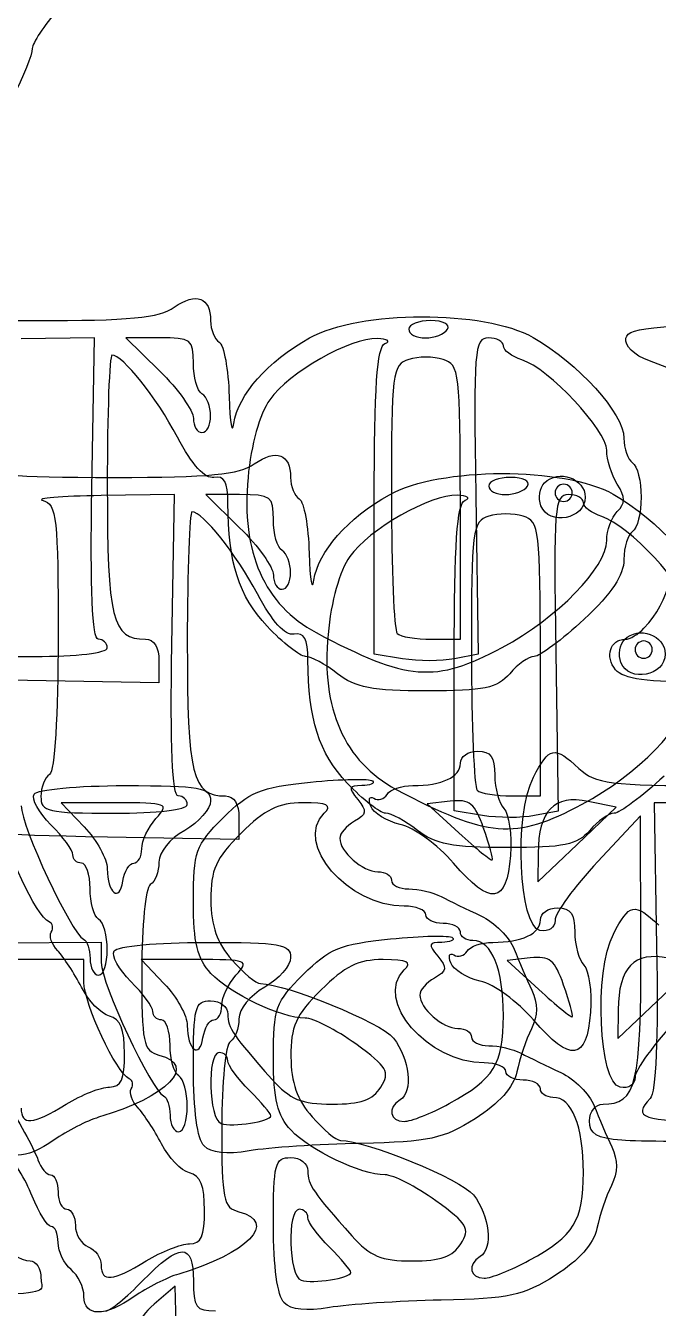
# Model space of a CAD drawing. Extents: x 0.12 to 3.39, y 0.54 to 2.4.
# Drawn here: x 0.7577 to 1.0027, y 1.133 to 1.6296 of the extents above; entities that cross this region are included whole.
import ezdxf

# ---------------------------------------------------------------- set-up
doc = ezdxf.new("R2010")
doc.units = 0
doc.layers.get('0').update_dxf_attribs({"linetype": 'CONTINUOUS'})

msp = doc.modelspace()

# ---------------------------------------------------------------- linework, layer by layer
at = {"color": 7}
for p, q in [((0.92101, 1.512031), (0.92101, 1.512031)), ((0.784344, 1.508706), (0.756011, 1.508315)), ((0.783362, 1.450368), (0.784344, 1.508706)), ((0.809606, 1.508698), (0.796534, 1.508698)), ((0.796534, 1.508698), (0.809606, 1.495884)), ((1.009343, 1.495939), (0.999247, 1.499751)), ((0.829344, 1.478501), (0.829344, 1.478501)), ((0.951987, 1.451351), (0.951987, 1.451351)), ((0.81532, 1.448026), (0.786987, 1.447635)), ((0.814338, 1.389688), (0.81532, 1.448026)), ((0.840582, 1.448018), (0.82751, 1.448018)), ((0.82751, 1.448018), (0.840582, 1.435204)), ((0.892677, 1.386236), (0.892677, 1.445523)), ((0.92601, 1.392031), (0.92601, 1.44514)), ((0.92601, 1.44514), (0.92601, 1.44514)), ((0.931983, 1.44745), (0.932955, 1.386195)), ((0.969344, 1.448698), (0.969344, 1.448698)), ((0.957219, 1.443688), (0.957219, 1.443688)), ((0.86032, 1.417821), (0.86032, 1.417821)), ((0.914899, 1.392031), (0.92601, 1.392031)), ((0.789344, 1.388697), (0.789344, 1.388698)), ((0.903628, 1.384461), (0.892677, 1.386236)), ((0.932955, 1.386195), (0.923768, 1.384438)), ((0.942161, 1.388808), (0.942161, 1.388808)), ((0.962959, 1.38677), (0.963931, 1.325515)), ((1.00032, 1.388018), (1.00032, 1.388018)), ((0.809344, 1.383611), (0.809344, 1.375191)), ((0.923653, 1.325556), (0.923653, 1.384843)), ((0.956987, 1.331351), (0.956987, 1.38446)), ((0.956987, 1.38446), (0.956987, 1.38446)), ((0.988196, 1.383008), (0.988196, 1.383008)), ((0.809344, 1.375191), (0.75851, 1.376111)), ((0.878434, 1.378697), (0.878434, 1.378698)), ((0.945875, 1.331351), (0.956987, 1.331351)), ((0.79257, 1.328698), (0.77143, 1.328698)), ((0.77143, 1.328698), (0.780387, 1.319348)), ((0.82032, 1.328017), (0.82032, 1.328018)), ((0.922106, 1.329335), (0.913203, 1.328306)), ((0.913203, 1.328306), (0.925429, 1.317102)), ((0.971182, 1.312561), (0.986359, 1.327026)), ((0.973137, 1.328128), (0.973137, 1.328128)), ((0.986359, 1.327026), (0.975509, 1.329245)), ((0.975509, 1.329245), (0.975514, 1.329245)), ((1.024343, 1.328706), (1.00101, 1.328706)), ((1.00101, 1.328706), (1.002004, 1.273195)), ((0.84032, 1.322931), (0.84032, 1.314511)), ((0.934605, 1.323781), (0.923653, 1.325556)), ((0.963931, 1.325515), (0.954744, 1.323758)), ((0.995757, 1.323698), (0.979217, 1.305965)), ((0.995883, 1.272626), (0.995757, 1.323698)), ((0.90941, 1.318017), (0.90941, 1.318018)), ((0.935027, 1.318826), (0.935027, 1.318825)), ((0.84032, 1.314511), (0.789487, 1.315431)), ((0.956005, 1.298097), (0.971182, 1.312561)), ((0.956116, 1.30923), (0.956005, 1.298097)), ((0.799576, 1.305364), (0.799576, 1.305364)), ((0.923326, 1.305372), (0.923326, 1.305372)), ((0.654528, 1.273885), (0.786983, 1.274757)), ((0.786983, 1.274757), (0.786983, 1.266854)), ((0.78032, 1.268018), (0.74647, 1.268018)), ((0.78032, 1.259305), (0.78032, 1.268018)), ((0.823546, 1.268018), (0.802406, 1.268018)), ((0.802406, 1.268018), (0.811363, 1.258668)), ((0.953083, 1.268655), (0.944179, 1.267626)), ((0.944179, 1.267626), (0.956405, 1.256422)), ((1.002158, 1.251881), (1.017336, 1.266346)), ((0.966003, 1.258146), (0.966003, 1.258145)), ((0.986981, 1.237417), (1.002158, 1.251881)), ((0.987093, 1.24855), (0.986981, 1.237417)), ((0.830552, 1.244684), (0.830552, 1.244684)), ((0.954303, 1.244692), (0.954303, 1.244692)), ((0.77343, 1.212019), (0.77343, 1.212019)), ((0.921742, 1.212294), (0.921742, 1.212294)), ((0.852677, 1.207571), (0.852677, 1.207571)), ((0.988511, 1.198066), (0.98851, 1.198066)), ((0.826831, 1.195876), (0.826831, 1.195877)), ((0.804406, 1.151339), (0.804406, 1.151339)), ((0.952718, 1.151614), (0.952718, 1.151614)), ((0.883653, 1.146891), (0.883653, 1.146891)), ((0.780316, 1.13761), (0.78032, 1.13761)), ((0.81559, 1.141621), (0.807467, 1.134559)), ((0.816633, 1.106819), (0.81559, 1.141621)), ((0.857808, 1.135196), (0.857807, 1.135197))]:
    msp.add_line(p, q, dxfattribs=at)
for points in [[(0.752026, 1.628018), (0.753444, 1.632601), (0.757765, 1.639987), (0.761629, 1.644431)], [(0.77032, 1.635843), (0.76482, 1.629579), (0.76032, 1.622795), (0.76032, 1.620768)], [(0.76032, 1.620768), (0.76032, 1.615763), (0.746323, 1.587412), (0.741154, 1.581947)], [(0.815274, 1.520557), (0.823775, 1.526511), (0.829344, 1.524456), (0.829344, 1.515364)], [(0.707305, 1.52238), (0.714161, 1.515939), (0.718589, 1.515364), (0.761317, 1.515364)], [(0.761317, 1.515364), (0.798063, 1.515364), (0.809421, 1.516457), (0.815274, 1.520557)], [(0.867601, 1.508654), (0.886899, 1.519494), (0.935305, 1.519616), (0.954193, 1.508874)], [(0.829344, 1.515364), (0.829344, 1.511914), (0.830844, 1.508164), (0.832677, 1.50703)], [(0.91454, 1.515364), (0.909849, 1.515364), (0.90601, 1.513864), (0.90601, 1.512031)], [(0.92101, 1.512031), (0.922179, 1.513921), (0.919378, 1.515364), (0.91454, 1.515364)], [(0.90601, 1.512031), (0.90601, 1.510198), (0.908922, 1.508698), (0.91248, 1.508698)], [(0.91248, 1.508698), (0.916039, 1.508698), (0.919877, 1.510198), (0.92101, 1.512031)], [(0.990124, 1.508628), (0.990958, 1.512959), (1.00231, 1.513809), (1.06838, 1.51449)], [(0.822677, 1.498894), (0.822677, 1.508076), (0.821849, 1.508698), (0.809606, 1.508698)], [(0.832677, 1.50703), (0.83451, 1.505897), (0.836235, 1.496434), (0.83651, 1.486)], [(0.838334, 1.475534), (0.840081, 1.486748), (0.851396, 1.499552), (0.867601, 1.508654)], [(0.893825, 1.508434), (0.883482, 1.508813), (0.85974, 1.495283), (0.852223, 1.484726)], [(0.892677, 1.445523), (0.892677, 1.489833), (0.893729, 1.505233), (0.896844, 1.50649)], [(0.896844, 1.50649), (0.899135, 1.507414), (0.897777, 1.50829), (0.893825, 1.508434)], [(0.936844, 1.508701), (0.931464, 1.508705), (0.931086, 1.503938), (0.931983, 1.44745)], [(0.942677, 1.505589), (0.942677, 1.507299), (0.940052, 1.508699), (0.936844, 1.508701)], [(0.949855, 1.500202), (0.945907, 1.501455), (0.942677, 1.503879), (0.942677, 1.505589)], [(0.954193, 1.508874), (0.971557, 1.499), (0.989344, 1.479282), (0.989344, 1.469909)], [(0.999247, 1.499751), (0.993145, 1.502053), (0.989536, 1.505566), (0.990124, 1.508628)], [(0.791162, 1.502031), (0.790162, 1.502031), (0.789344, 1.479424), (0.789344, 1.451793)], [(0.816481, 1.470311), (0.808264, 1.485816), (0.795321, 1.502031), (0.791162, 1.502031)], [(0.90601, 1.500364), (0.899727, 1.49837), (0.899344, 1.495321), (0.899344, 1.447362)], [(0.919344, 1.500364), (0.915677, 1.501528), (0.909677, 1.501528), (0.90601, 1.500364)], [(0.92601, 1.44514), (0.92601, 1.495321), (0.925643, 1.498365), (0.919344, 1.500364)], [(0.982677, 1.465184), (0.982677, 1.47293), (0.960189, 1.496922), (0.949855, 1.500202)], [(0.809606, 1.495884), (0.816795, 1.488837), (0.822677, 1.480587), (0.822677, 1.477551)], [(0.82601, 1.487031), (0.824177, 1.488164), (0.822677, 1.493502), (0.822677, 1.498894)], [(0.829344, 1.478501), (0.829344, 1.482059), (0.827844, 1.485898), (0.82601, 1.487031)], [(0.83651, 1.486), (0.836784, 1.475567), (0.837605, 1.470857), (0.838334, 1.475534)], [(0.852223, 1.484726), (0.848317, 1.479241), (0.845016, 1.467403), (0.843819, 1.454588)], [(0.822677, 1.477551), (0.822677, 1.474515), (0.824177, 1.472031), (0.82601, 1.472031)], [(0.82601, 1.472031), (0.827844, 1.472031), (0.829344, 1.474942), (0.829344, 1.478501)], [(0.830648, 1.454677), (0.827133, 1.454035), (0.822253, 1.45942), (0.816481, 1.470311)], [(0.989344, 1.469909), (0.989344, 1.465792), (0.990844, 1.461497), (0.992677, 1.460364)], [(0.846251, 1.459877), (0.854751, 1.465831), (0.86032, 1.463776), (0.86032, 1.454684)], [(0.98676, 1.452069), (0.984514, 1.455665), (0.982677, 1.461567), (0.982677, 1.465184)], [(0.738281, 1.4617), (0.745137, 1.455259), (0.749565, 1.454684), (0.792293, 1.454684)], [(0.992677, 1.460364), (0.99451, 1.459231), (0.99601, 1.453231), (0.99601, 1.447031)], [(0.792293, 1.454684), (0.829039, 1.454684), (0.840397, 1.455777), (0.846251, 1.459877)], [(0.836047, 1.444677), (0.836025, 1.452939), (0.834683, 1.455414), (0.830648, 1.454677)], [(0.898577, 1.447974), (0.917875, 1.458814), (0.966281, 1.458936), (0.985169, 1.448194)], [(0.958547, 1.452568), (0.963981, 1.458001), (0.974344, 1.454339), (0.974344, 1.446985)], [(0.997081, 1.396323), (1.007544, 1.407763), (1.009343, 1.41646), (1.009343, 1.455605)], [(0.785862, 1.392031), (0.783537, 1.392031), (0.782706, 1.411412), (0.783362, 1.450368)], [(0.789344, 1.451793), (0.789344, 1.399723), (0.791244, 1.392031), (0.804106, 1.392031)], [(0.843819, 1.454588), (0.841127, 1.425752), (0.850133, 1.405302), (0.870245, 1.394583)], [(0.86032, 1.454684), (0.86032, 1.451234), (0.86182, 1.447484), (0.863653, 1.44635)], [(0.945517, 1.454684), (0.940825, 1.454684), (0.936987, 1.453184), (0.936987, 1.451351)], [(0.936987, 1.451351), (0.936987, 1.449518), (0.939898, 1.448018), (0.943456, 1.448018)], [(0.943456, 1.448018), (0.947015, 1.448018), (0.950853, 1.449518), (0.951987, 1.451351)], [(0.951987, 1.451351), (0.953155, 1.453241), (0.950354, 1.454684), (0.945517, 1.454684)], [(0.957219, 1.443688), (0.956068, 1.44669), (0.956665, 1.450686), (0.958547, 1.452568)], [(0.96601, 1.452031), (0.964177, 1.452031), (0.962677, 1.450531), (0.962677, 1.448698)], [(0.969344, 1.448698), (0.969344, 1.450531), (0.967844, 1.452031), (0.96601, 1.452031)], [(0.98676, 1.441447), (0.989982, 1.444669), (0.989982, 1.44691), (0.98676, 1.452069)], [(0.786987, 1.447635), (0.771404, 1.447419), (0.761279, 1.446558), (0.764487, 1.445719)], [(0.764487, 1.445719), (0.769723, 1.444351), (0.77032, 1.438953), (0.77032, 1.39297)], [(0.853653, 1.438214), (0.853653, 1.447396), (0.852825, 1.448018), (0.840582, 1.448018)], [(0.863653, 1.44635), (0.865487, 1.445217), (0.867211, 1.435754), (0.867486, 1.42532)], [(0.86931, 1.414854), (0.871057, 1.426068), (0.882372, 1.438872), (0.898577, 1.447974)], [(0.924802, 1.447754), (0.914459, 1.448133), (0.890716, 1.434603), (0.883199, 1.424046)], [(0.899344, 1.447362), (0.899344, 1.419374), (0.900344, 1.395475), (0.901566, 1.394253)], [(0.923653, 1.384843), (0.923653, 1.429153), (0.924705, 1.444553), (0.92782, 1.44581)], [(0.92782, 1.44581), (0.930112, 1.446734), (0.928753, 1.44761), (0.924802, 1.447754)], [(0.974344, 1.446985), (0.974344, 1.438506), (0.960249, 1.435792), (0.957219, 1.443688)], [(0.96782, 1.448021), (0.962441, 1.448025), (0.962062, 1.443258), (0.962959, 1.38677)], [(0.962677, 1.448698), (0.962677, 1.446864), (0.964177, 1.445364), (0.96601, 1.445364)], [(0.96601, 1.445364), (0.967844, 1.445364), (0.969344, 1.446864), (0.969344, 1.448698)], [(0.973653, 1.444909), (0.973653, 1.446619), (0.971028, 1.448019), (0.96782, 1.448021)], [(0.985169, 1.448194), (1.002533, 1.43832), (1.02032, 1.418602), (1.02032, 1.409229)], [(0.99601, 1.447031), (0.99601, 1.44083), (0.99451, 1.43483), (0.992677, 1.433697)], [(0.822138, 1.441351), (0.821138, 1.441351), (0.82032, 1.418744), (0.82032, 1.391113)], [(0.847458, 1.409631), (0.839241, 1.425136), (0.826297, 1.441351), (0.822138, 1.441351)], [(0.851222, 1.397035), (0.840303, 1.408613), (0.836124, 1.421734), (0.836047, 1.444677)], [(0.95032, 1.439684), (0.946653, 1.440848), (0.940653, 1.440848), (0.936987, 1.439684)], [(0.980831, 1.439522), (0.976883, 1.440775), (0.973653, 1.443199), (0.973653, 1.444909)], [(0.982677, 1.430253), (0.982677, 1.434164), (0.984514, 1.439202), (0.98676, 1.441447)], [(0.840582, 1.435204), (0.847771, 1.428157), (0.853653, 1.419907), (0.853653, 1.416871)], [(0.856987, 1.426351), (0.855153, 1.427484), (0.853653, 1.432822), (0.853653, 1.438214)], [(0.936987, 1.439684), (0.930703, 1.43769), (0.93032, 1.434641), (0.93032, 1.386682)], [(0.956987, 1.38446), (0.956987, 1.434641), (0.956619, 1.437685), (0.95032, 1.439684)], [(1.013653, 1.404504), (1.013653, 1.41225), (0.991165, 1.436242), (0.980831, 1.439522)], [(0.942161, 1.388808), (0.963672, 1.400346), (0.982677, 1.419787), (0.982677, 1.430253)], [(0.992677, 1.433697), (0.990844, 1.432564), (0.989344, 1.427705), (0.989344, 1.4229)], [(0.86032, 1.417821), (0.86032, 1.421379), (0.85882, 1.425218), (0.856987, 1.426351)], [(0.867486, 1.42532), (0.86776, 1.414887), (0.868582, 1.410177), (0.86931, 1.414854)], [(0.883199, 1.424046), (0.879293, 1.418561), (0.875992, 1.406723), (0.874796, 1.393908)], [(0.989344, 1.4229), (0.989344, 1.416798), (0.98468, 1.40982), (0.973881, 1.399763)], [(0.853653, 1.416871), (0.853653, 1.413835), (0.855153, 1.411351), (0.856987, 1.411351)], [(0.856987, 1.411351), (0.85882, 1.411351), (0.86032, 1.414262), (0.86032, 1.417821)], [(0.861624, 1.393997), (0.858109, 1.393355), (0.853229, 1.39874), (0.847458, 1.409631)], [(0.866094, 1.385364), (0.863968, 1.385364), (0.857276, 1.390616), (0.851222, 1.397035)], [(0.973881, 1.399763), (0.965376, 1.391844), (0.95671, 1.385364), (0.954622, 1.385364)], [(0.989523, 1.391888), (0.994957, 1.397321), (1.00532, 1.393659), (1.00532, 1.386305)], [(0.989778, 1.392027), (0.991634, 1.392027), (0.994921, 1.39396), (0.997081, 1.396323)], [(0.732677, 1.391834), (0.732677, 1.385937), (0.735187, 1.385364), (0.761011, 1.385364)], [(0.77032, 1.39297), (0.77032, 1.362415), (0.768975, 1.340913), (0.766987, 1.339684)], [(0.789344, 1.388698), (0.789344, 1.390531), (0.787777, 1.392031), (0.785862, 1.392031)], [(0.804106, 1.392031), (0.807485, 1.392031), (0.809344, 1.389043), (0.809344, 1.383611)], [(0.82032, 1.391113), (0.82032, 1.339043), (0.82222, 1.331351), (0.835082, 1.331351)], [(0.867023, 1.383997), (0.867001, 1.392259), (0.865659, 1.394734), (0.861624, 1.393997)], [(0.870245, 1.394583), (0.905434, 1.375831), (0.916335, 1.374955), (0.942161, 1.388808)], [(0.874796, 1.393908), (0.872103, 1.365072), (0.881109, 1.344622), (0.901222, 1.333903)], [(0.901566, 1.394253), (0.902788, 1.393031), (0.908788, 1.392031), (0.914899, 1.392031)], [(0.986131, 1.380214), (0.981915, 1.385294), (0.983994, 1.392027), (0.989778, 1.392027)], [(0.988196, 1.383008), (0.987044, 1.38601), (0.987641, 1.390006), (0.989523, 1.391888)], [(0.996987, 1.391351), (0.995153, 1.391351), (0.993653, 1.389851), (0.993653, 1.388018)], [(1.00032, 1.388018), (1.00032, 1.389851), (0.99882, 1.391351), (0.996987, 1.391351)], [(0.761011, 1.385364), (0.777677, 1.385364), (0.789344, 1.386736), (0.789344, 1.388697)], [(0.816838, 1.331351), (0.814513, 1.331351), (0.813682, 1.350732), (0.814338, 1.389688)], [(0.93032, 1.386682), (0.93032, 1.358694), (0.93132, 1.334795), (0.932542, 1.333573)], [(1.00532, 1.386305), (1.00532, 1.377826), (0.991225, 1.375112), (0.988196, 1.383008)], [(0.993653, 1.388018), (0.993653, 1.386184), (0.995153, 1.384684), (0.996987, 1.384684)], [(0.996987, 1.384684), (0.99882, 1.384684), (1.00032, 1.386184), (1.00032, 1.388018)], [(0.75851, 1.376111), (0.710206, 1.376985), (0.707677, 1.377362), (0.707677, 1.383697)], [(0.878434, 1.378698), (0.873773, 1.382364), (0.86822, 1.385364), (0.866094, 1.385364)], [(0.882198, 1.336355), (0.871279, 1.347933), (0.8671, 1.361054), (0.867023, 1.383997)], [(0.923768, 1.384438), (0.918714, 1.383473), (0.909652, 1.383482), (0.903628, 1.384461)], [(0.954622, 1.385364), (0.952534, 1.385364), (0.948257, 1.382364), (0.945117, 1.378697)], [(0.913159, 1.37203), (0.891957, 1.37203), (0.88528, 1.373312), (0.878434, 1.378697)], [(0.945117, 1.378697), (0.940306, 1.373078), (0.935284, 1.37203), (0.913159, 1.37203)], [(1.021418, 1.37536), (0.998117, 1.37536), (0.989134, 1.376596), (0.986131, 1.380214)], [(0.973137, 1.328128), (0.994648, 1.339666), (1.013653, 1.359107), (1.013653, 1.369573)], [(0.954286, 1.338585), (0.960448, 1.350501), (0.962406, 1.350884), (0.971909, 1.342031)], [(0.92601, 1.344054), (0.92601, 1.346608), (0.92901, 1.348698), (0.932677, 1.348698)], [(0.932677, 1.348698), (0.937756, 1.348698), (0.939344, 1.346475), (0.939344, 1.339364)], [(0.907601, 1.335364), (0.918922, 1.335364), (0.92601, 1.33871), (0.92601, 1.344054)], [(0.971909, 1.342031), (0.978345, 1.336036), (0.983673, 1.335364), (1.024823, 1.335364)], [(0.766987, 1.339684), (0.765154, 1.338551), (0.763654, 1.334712), (0.763654, 1.331154)], [(0.834202, 1.322889), (0.844272, 1.332959), (0.848534, 1.334702), (0.867955, 1.336692)], [(0.867955, 1.336692), (0.880181, 1.337944), (0.890994, 1.338158), (0.891986, 1.337166)], [(0.89707, 1.324684), (0.894945, 1.324684), (0.888252, 1.329936), (0.882198, 1.336355)], [(0.891986, 1.337166), (0.892977, 1.336175), (0.891104, 1.335364), (0.887824, 1.335364)], [(0.939344, 1.339364), (0.939344, 1.334231), (0.94094, 1.328435), (0.942891, 1.326484)], [(0.956844, 1.279322), (0.948586, 1.280898), (0.946727, 1.323968), (0.954286, 1.338585)], [(1.004857, 1.339083), (0.996353, 1.331164), (0.987686, 1.324684), (0.985598, 1.324684)], [(0.767494, 1.320237), (0.762812, 1.324919), (0.7599, 1.330237), (0.761024, 1.332055)], [(0.761024, 1.332055), (0.762153, 1.333882), (0.777895, 1.335361), (0.796203, 1.335361)], [(0.763654, 1.331154), (0.763654, 1.325257), (0.766163, 1.324684), (0.791987, 1.324684)], [(0.796203, 1.335361), (0.825548, 1.335361), (0.829337, 1.334693), (0.829319, 1.329527)], [(0.82032, 1.328018), (0.82032, 1.329851), (0.818753, 1.331351), (0.816838, 1.331351)], [(0.835082, 1.331351), (0.838461, 1.331351), (0.84032, 1.328363), (0.84032, 1.322931)], [(0.887824, 1.335364), (0.882741, 1.335364), (0.882512, 1.334578), (0.886278, 1.330041)], [(0.891327, 1.327408), (0.890278, 1.330141), (0.890799, 1.331525), (0.892485, 1.330483)], [(0.892485, 1.330483), (0.89417, 1.329441), (0.896492, 1.330113), (0.897643, 1.331977)], [(0.897643, 1.331977), (0.898795, 1.33384), (0.903276, 1.335364), (0.907601, 1.335364)], [(0.901222, 1.333903), (0.93641, 1.315151), (0.947311, 1.314275), (0.973137, 1.328128)], [(0.932542, 1.333573), (0.933764, 1.332351), (0.939764, 1.331351), (0.945875, 1.331351)], [(0.975514, 1.329245), (0.962334, 1.331941), (0.956273, 1.325687), (0.956116, 1.30923)], [(0.756007, 1.327534), (0.756007, 1.319605), (0.775485, 1.278), (0.780173, 1.275916)], [(0.791987, 1.324684), (0.808654, 1.324684), (0.82032, 1.326056), (0.82032, 1.328017)], [(0.808194, 1.322602), (0.813483, 1.328446), (0.812839, 1.328698), (0.79257, 1.328698)], [(0.829319, 1.329527), (0.829309, 1.326319), (0.824807, 1.321139), (0.819319, 1.318016)], [(0.865121, 1.328698), (0.855576, 1.328698), (0.85032, 1.326118), (0.841121, 1.31692)], [(0.873344, 1.324698), (0.876455, 1.327809), (0.874628, 1.328698), (0.865121, 1.328698)], [(0.886278, 1.330041), (0.890003, 1.325553), (0.889806, 1.324221), (0.88502, 1.321542)], [(0.902772, 1.320343), (0.897526, 1.321496), (0.892376, 1.324675), (0.891327, 1.327408)], [(0.935027, 1.318825), (0.931628, 1.328589), (0.929641, 1.330206), (0.922106, 1.329335)], [(0.942891, 1.326484), (0.944842, 1.324533), (0.945967, 1.316371), (0.945391, 1.308346)], [(0.789487, 1.315431), (0.741182, 1.316305), (0.738653, 1.316682), (0.738653, 1.323017)], [(0.802677, 1.310935), (0.802677, 1.313999), (0.80516, 1.319249), (0.808194, 1.322602)], [(0.822677, 1.29066), (0.822677, 1.309829), (0.823531, 1.312219), (0.834202, 1.322889)], [(0.904298, 1.288698), (0.882361, 1.288698), (0.861549, 1.312902), (0.873344, 1.324698)], [(0.88502, 1.321542), (0.881898, 1.319795), (0.879344, 1.316833), (0.879344, 1.31496)], [(0.90941, 1.318018), (0.904749, 1.321684), (0.899196, 1.324684), (0.89707, 1.324684)], [(0.954744, 1.323758), (0.949691, 1.322793), (0.940628, 1.322802), (0.934605, 1.323781)], [(0.985598, 1.324684), (0.98351, 1.324684), (0.979233, 1.321684), (0.976093, 1.318017)], [(0.766865, 1.28258), (0.761839, 1.284808), (0.749344, 1.311485), (0.749344, 1.319985)], [(0.776007, 1.308543), (0.776007, 1.310292), (0.772176, 1.315555), (0.767494, 1.320237)], [(0.780387, 1.319348), (0.785313, 1.314207), (0.789344, 1.306957), (0.789344, 1.303237)], [(0.819319, 1.318016), (0.813488, 1.314698), (0.80934, 1.309584), (0.80934, 1.305712)], [(0.841121, 1.31692), (0.831303, 1.307102), (0.829361, 1.302803), (0.829449, 1.291086)], [(0.923326, 1.305372), (0.917267, 1.312454), (0.908017, 1.319191), (0.902772, 1.320343)], [(0.944135, 1.31135), (0.922933, 1.31135), (0.916256, 1.312632), (0.90941, 1.318017)], [(0.925429, 1.317102), (0.932153, 1.31094), (0.937967, 1.30621), (0.938349, 1.306592)], [(0.938349, 1.306592), (0.938731, 1.306974), (0.937236, 1.312479), (0.935027, 1.318826)], [(0.976093, 1.318017), (0.971282, 1.312398), (0.96626, 1.31135), (0.944135, 1.31135)], [(0.879344, 1.31496), (0.879344, 1.30979), (0.888203, 1.30203), (0.894106, 1.30203)], [(0.77934, 1.305361), (0.777507, 1.305361), (0.776007, 1.306793), (0.776007, 1.308543)], [(0.799576, 1.305364), (0.801281, 1.305364), (0.802677, 1.307871), (0.802677, 1.310935)], [(0.945391, 1.308346), (0.944034, 1.289443), (0.937687, 1.288587), (0.923326, 1.305372)], [(0.782673, 1.295557), (0.782673, 1.300949), (0.781173, 1.305361), (0.77934, 1.305361)], [(0.789344, 1.303237), (0.789344, 1.293752), (0.794119, 1.289928), (0.795409, 1.298381)], [(0.795409, 1.298381), (0.795994, 1.302222), (0.79787, 1.305364), (0.799576, 1.305364)], [(0.80934, 1.305712), (0.80934, 1.302069), (0.80784, 1.29816), (0.806007, 1.297027)], [(0.894106, 1.30203), (0.896987, 1.30203), (0.899344, 1.30053), (0.899344, 1.298697)], [(0.979217, 1.305965), (0.97012, 1.296212), (0.962677, 1.285977), (0.962677, 1.283221)], [(0.806007, 1.297027), (0.80417, 1.295892), (0.802673, 1.281011), (0.802673, 1.263886)], [(0.899344, 1.298697), (0.899344, 1.296864), (0.902364, 1.295364), (0.906056, 1.295364)], [(0.786007, 1.283694), (0.784173, 1.284827), (0.782673, 1.290166), (0.782673, 1.295557)], [(0.829449, 1.291086), (0.829527, 1.281067), (0.831871, 1.274399), (0.837622, 1.267864)], [(0.906056, 1.295364), (0.909747, 1.295364), (0.915372, 1.294039), (0.918556, 1.292419)], [(0.918556, 1.292419), (0.921739, 1.2908), (0.928664, 1.287442), (0.933944, 1.284957)], [(0.829488, 1.262644), (0.824145, 1.26838), (0.822677, 1.274416), (0.822677, 1.29066)], [(0.912677, 1.285364), (0.912677, 1.287198), (0.908907, 1.288698), (0.904298, 1.288698)], [(0.956987, 1.283374), (0.956987, 1.285928), (0.959987, 1.288018), (0.963653, 1.288018)], [(0.963653, 1.288018), (0.968733, 1.288018), (0.97032, 1.285795), (0.97032, 1.278684)], [(0.985262, 1.277905), (0.991424, 1.289821), (0.993383, 1.290204), (1.002886, 1.281351)], [(0.767667, 1.278682), (0.768612, 1.280211), (0.768251, 1.281965), (0.766865, 1.28258)], [(0.78934, 1.271831), (0.78934, 1.277223), (0.78784, 1.282561), (0.786007, 1.283694)], [(0.919344, 1.282031), (0.915677, 1.282031), (0.912677, 1.283531), (0.912677, 1.285364)], [(0.92601, 1.278698), (0.92601, 1.280531), (0.92301, 1.282031), (0.919344, 1.282031)], [(0.933944, 1.284957), (0.939225, 1.282473), (0.945036, 1.276673), (0.946859, 1.272068)], [(0.938577, 1.274684), (0.949898, 1.274684), (0.956987, 1.27803), (0.956987, 1.283374)], [(0.962677, 1.283221), (0.962677, 1.280246), (0.960307, 1.278661), (0.956844, 1.279322)], [(0.770146, 1.271466), (0.767838, 1.273906), (0.766722, 1.277153), (0.767667, 1.278682)], [(0.898931, 1.276012), (0.911157, 1.277264), (0.92197, 1.277478), (0.922962, 1.276486)], [(0.922962, 1.276486), (0.923953, 1.275495), (0.922081, 1.274684), (0.918801, 1.274684)], [(0.930893, 1.275364), (0.928208, 1.275364), (0.92601, 1.276864), (0.92601, 1.278698)], [(0.97032, 1.278684), (0.97032, 1.273551), (0.971916, 1.267755), (0.973867, 1.265804)], [(0.98782, 1.218642), (0.979563, 1.220218), (0.977703, 1.263288), (0.985262, 1.277905)], [(0.779344, 1.257339), (0.776594, 1.26267), (0.772455, 1.269027), (0.770146, 1.271466)], [(0.780173, 1.275916), (0.781548, 1.275305), (0.782673, 1.27193), (0.782673, 1.268416)], [(0.786007, 1.262027), (0.78784, 1.262027), (0.78934, 1.266439), (0.78934, 1.271831)], [(0.79847, 1.259557), (0.793788, 1.264239), (0.790877, 1.269557), (0.792, 1.271375)], [(0.792, 1.271375), (0.793129, 1.273202), (0.808871, 1.274681), (0.82718, 1.274681)], [(0.82718, 1.274681), (0.856524, 1.274681), (0.860314, 1.274013), (0.860295, 1.268847)], [(0.865178, 1.262209), (0.875248, 1.272279), (0.87951, 1.274022), (0.898931, 1.276012)], [(0.918801, 1.274684), (0.913717, 1.274684), (0.913489, 1.273898), (0.917254, 1.269361)], [(0.923461, 1.269803), (0.925147, 1.268761), (0.927468, 1.269433), (0.92862, 1.271297)], [(0.92862, 1.271297), (0.929771, 1.27316), (0.934252, 1.274684), (0.938577, 1.274684)], [(0.942677, 1.246221), (0.942677, 1.264374), (0.938233, 1.275364), (0.930893, 1.275364)], [(0.946859, 1.272068), (0.948682, 1.267464), (0.95174, 1.260322), (0.953655, 1.256197)], [(0.981248, 1.212031), (0.994176, 1.212031), (0.996015, 1.219645), (0.995883, 1.272626)], [(1.006491, 1.268565), (0.993311, 1.271261), (0.987249, 1.265007), (0.987093, 1.24855)], [(1.002004, 1.273195), (1.00264, 1.237618), (1.001742, 1.21643), (0.999504, 1.214191)], [(0.782673, 1.268416), (0.782673, 1.264902), (0.784173, 1.262027), (0.786007, 1.262027)], [(0.786983, 1.266854), (0.786983, 1.258925), (0.806462, 1.21732), (0.81115, 1.215236)], [(0.83917, 1.261922), (0.844459, 1.267766), (0.843816, 1.268018), (0.823546, 1.268018)], [(0.837622, 1.267864), (0.84206, 1.262823), (0.847015, 1.258698), (0.848633, 1.258698)], [(0.860295, 1.268847), (0.860285, 1.265639), (0.855783, 1.260459), (0.850295, 1.257336)], [(0.896098, 1.268018), (0.886552, 1.268018), (0.881296, 1.265438), (0.872098, 1.25624)], [(0.90432, 1.264018), (0.907431, 1.267129), (0.905604, 1.268018), (0.896098, 1.268018)], [(0.917254, 1.269361), (0.920979, 1.264873), (0.920782, 1.263541), (0.915996, 1.260862)], [(0.922303, 1.266728), (0.921254, 1.269461), (0.921775, 1.270845), (0.923461, 1.269803)], [(0.933748, 1.259663), (0.928502, 1.260816), (0.923352, 1.263995), (0.922303, 1.266728)], [(0.966003, 1.258145), (0.962604, 1.267909), (0.960617, 1.269526), (0.953083, 1.268655)], [(0.802673, 1.263886), (0.802673, 1.235608), (0.803274, 1.232648), (0.80934, 1.231062)], [(0.865917, 1.245364), (0.85662, 1.245364), (0.83685, 1.254742), (0.829488, 1.262644)], [(0.833653, 1.250255), (0.833653, 1.253319), (0.836136, 1.258569), (0.83917, 1.261922)], [(0.853653, 1.22998), (0.853653, 1.249149), (0.854508, 1.251539), (0.865178, 1.262209)], [(0.935275, 1.228018), (0.913338, 1.228018), (0.892525, 1.252222), (0.90432, 1.264018)], [(0.973867, 1.265804), (0.975818, 1.263853), (0.976943, 1.255691), (0.976367, 1.247666)], [(0.790177, 1.246117), (0.786969, 1.246958), (0.782094, 1.252009), (0.779344, 1.257339)], [(0.797841, 1.2219), (0.792816, 1.224128), (0.78032, 1.250805), (0.78032, 1.259305)], [(0.806983, 1.247863), (0.806983, 1.249612), (0.803152, 1.254875), (0.79847, 1.259557)], [(0.811363, 1.258668), (0.816289, 1.253527), (0.82032, 1.246277), (0.82032, 1.242557)], [(0.850295, 1.257336), (0.844464, 1.254018), (0.840316, 1.248904), (0.840316, 1.245032)], [(0.848633, 1.258698), (0.858582, 1.258698), (0.895294, 1.243654), (0.900103, 1.237607)], [(0.915996, 1.260862), (0.912874, 1.259115), (0.91032, 1.256153), (0.91032, 1.25428)], [(0.954303, 1.244692), (0.948243, 1.251774), (0.938993, 1.258511), (0.933748, 1.259663)], [(0.956405, 1.256422), (0.963129, 1.25026), (0.968943, 1.24553), (0.969325, 1.245912)], [(0.969325, 1.245912), (0.969707, 1.246294), (0.968212, 1.251799), (0.966003, 1.258146)], [(0.822677, 1.226031), (0.822677, 1.249809), (0.823247, 1.252031), (0.829344, 1.252031)], [(0.829344, 1.252031), (0.833128, 1.252031), (0.83601, 1.249809), (0.83601, 1.24689)], [(0.872098, 1.25624), (0.86228, 1.246422), (0.860337, 1.242123), (0.860425, 1.230406)], [(0.91032, 1.25428), (0.91032, 1.24911), (0.919179, 1.24135), (0.925082, 1.24135)], [(0.953655, 1.256197), (0.956101, 1.250928), (0.956055, 1.246466), (0.9535, 1.241197)], [(0.810316, 1.244681), (0.808483, 1.244681), (0.806983, 1.246113), (0.806983, 1.247863)], [(0.830552, 1.244684), (0.832258, 1.244684), (0.833653, 1.247191), (0.833653, 1.250255)], [(0.83601, 1.24689), (0.83601, 1.241598), (0.838124, 1.23848), (0.853038, 1.221771)], [(0.976367, 1.247666), (0.97501, 1.228763), (0.968663, 1.227907), (0.954303, 1.244692)], [(0.79601, 1.231642), (0.79601, 1.241165), (0.794469, 1.244991), (0.790177, 1.246117)], [(0.81365, 1.234877), (0.81365, 1.240269), (0.81215, 1.244681), (0.810316, 1.244681)], [(0.82032, 1.242557), (0.82032, 1.233072), (0.825096, 1.229248), (0.826385, 1.237701)], [(0.826385, 1.237701), (0.826971, 1.241542), (0.828846, 1.244684), (0.830552, 1.244684)], [(0.840316, 1.245032), (0.840316, 1.241389), (0.838816, 1.23748), (0.836983, 1.236347)], [(0.885521, 1.235336), (0.877906, 1.240852), (0.869085, 1.245364), (0.865917, 1.245364)], [(0.921742, 1.212294), (0.939218, 1.221904), (0.942677, 1.227509), (0.942677, 1.246221)], [(1.010193, 1.245285), (1.001096, 1.235532), (0.993654, 1.225297), (0.993654, 1.222541)], [(0.900103, 1.237607), (0.906478, 1.22959), (0.907845, 1.216892), (0.902677, 1.213698)], [(0.925082, 1.24135), (0.927963, 1.24135), (0.93032, 1.23985), (0.93032, 1.238017)], [(0.93032, 1.238017), (0.93032, 1.236184), (0.93334, 1.234684), (0.937032, 1.234684)], [(0.9535, 1.241197), (0.951499, 1.237072), (0.948967, 1.229573), (0.947873, 1.224533)], [(0.790177, 1.218685), (0.794729, 1.218695), (0.79601, 1.221541), (0.79601, 1.231642)], [(0.816983, 1.223014), (0.81515, 1.224147), (0.81365, 1.229486), (0.81365, 1.234877)], [(0.832677, 1.232031), (0.827876, 1.232031), (0.828542, 1.206187), (0.833385, 1.204573)], [(0.83601, 1.228849), (0.83601, 1.230599), (0.83451, 1.232031), (0.832677, 1.232031)], [(0.836983, 1.236347), (0.835146, 1.235212), (0.83365, 1.220331), (0.83365, 1.203206)], [(0.895219, 1.218669), (0.898927, 1.224606), (0.897902, 1.226367), (0.885521, 1.235336)], [(0.937032, 1.234684), (0.940723, 1.234684), (0.946348, 1.233359), (0.949532, 1.231739)], [(0.949532, 1.231739), (0.952715, 1.23012), (0.95964, 1.226762), (0.96492, 1.224277)], [(0.80934, 1.231062), (0.824567, 1.22708), (0.812789, 1.214914), (0.786007, 1.206961)], [(0.844344, 1.217334), (0.83976, 1.221917), (0.83601, 1.227099), (0.83601, 1.228849)], [(0.860464, 1.201964), (0.855121, 1.2077), (0.853653, 1.213736), (0.853653, 1.22998)], [(0.860425, 1.230406), (0.860503, 1.220387), (0.862848, 1.213719), (0.868599, 1.207184)], [(0.943653, 1.224684), (0.943653, 1.226518), (0.939883, 1.228018), (0.935275, 1.228018)], [(0.798643, 1.218002), (0.799588, 1.219531), (0.799227, 1.221285), (0.797841, 1.2219)], [(0.820316, 1.211151), (0.820316, 1.216543), (0.818816, 1.221881), (0.816983, 1.223014)], [(0.826831, 1.195877), (0.824225, 1.198483), (0.822677, 1.209717), (0.822677, 1.226031)], [(0.853038, 1.221771), (0.860154, 1.213799), (0.864395, 1.212031), (0.876403, 1.212031)], [(0.947873, 1.224533), (0.946577, 1.218561), (0.940971, 1.212253), (0.931781, 1.206427)], [(0.95032, 1.221351), (0.946653, 1.221351), (0.943653, 1.222851), (0.943653, 1.224684)], [(0.96492, 1.224277), (0.970201, 1.221793), (0.976013, 1.215993), (0.977835, 1.211388)], [(0.993654, 1.222541), (0.993654, 1.219566), (0.991283, 1.217981), (0.98782, 1.218642)], [(0.77343, 1.212019), (0.779432, 1.215678), (0.786969, 1.218678), (0.790177, 1.218685)], [(0.801123, 1.210786), (0.798814, 1.213226), (0.797699, 1.216473), (0.798643, 1.218002)], [(0.852677, 1.207571), (0.852677, 1.208358), (0.848927, 1.212751), (0.844344, 1.217334)], [(0.876403, 1.212031), (0.887442, 1.212031), (0.892099, 1.213674), (0.895219, 1.218669)], [(0.956987, 1.218018), (0.956987, 1.219851), (0.953987, 1.221351), (0.95032, 1.221351)], [(0.961869, 1.214684), (0.959184, 1.214684), (0.956987, 1.216184), (0.956987, 1.218018)], [(0.75032, 1.213018), (0.755982, 1.203851), (0.761473, 1.193726), (0.762523, 1.190518)], [(0.75601, 1.210469), (0.75601, 1.203651), (0.760338, 1.204036), (0.77343, 1.212019)], [(0.81115, 1.215236), (0.812525, 1.214625), (0.81365, 1.21125), (0.81365, 1.207736)], [(0.902677, 1.213698), (0.897679, 1.210609), (0.898664, 1.205364), (0.904242, 1.205364)], [(0.904242, 1.205364), (0.906936, 1.205364), (0.914811, 1.208483), (0.921742, 1.212294)], [(0.973653, 1.185541), (0.973653, 1.203694), (0.969209, 1.214684), (0.961869, 1.214684)], [(0.97601, 1.205566), (0.97601, 1.209221), (0.978287, 1.212031), (0.981248, 1.212031)], [(0.999504, 1.214191), (0.992265, 1.206953), (0.996808, 1.205364), (1.024752, 1.205364)], [(0.786007, 1.206961), (0.781423, 1.2056), (0.773692, 1.201683), (0.768825, 1.198257)], [(0.81032, 1.196659), (0.80757, 1.20199), (0.803431, 1.208347), (0.801123, 1.210786)], [(0.81365, 1.207736), (0.81365, 1.204222), (0.81515, 1.201347), (0.816983, 1.201347)], [(0.816983, 1.201347), (0.818816, 1.201347), (0.820316, 1.205759), (0.820316, 1.211151)], [(0.833385, 1.204573), (0.837915, 1.203063), (0.852677, 1.205357), (0.852677, 1.207571)], [(0.868599, 1.207184), (0.873036, 1.202143), (0.877991, 1.198018), (0.879609, 1.198018)], [(0.977835, 1.211388), (0.979658, 1.206784), (0.982717, 1.199642), (0.984631, 1.195517)], [(0.83365, 1.203206), (0.83365, 1.174928), (0.834251, 1.171968), (0.840316, 1.170382)], [(0.896893, 1.184684), (0.887596, 1.184684), (0.867826, 1.194062), (0.860464, 1.201964)], [(0.931781, 1.206427), (0.919461, 1.198618), (0.913881, 1.197407), (0.887674, 1.196859)], [(0.98851, 1.198066), (0.978718, 1.198876), (0.97601, 1.200501), (0.97601, 1.205566)], [(0.768825, 1.198257), (0.757482, 1.19027), (0.74934, 1.190282), (0.74934, 1.19829)], [(0.887674, 1.196859), (0.871172, 1.196513), (0.851667, 1.195216), (0.844328, 1.193976)], [(0.879609, 1.198018), (0.889558, 1.198018), (0.92627, 1.182974), (0.931079, 1.176927)], [(1.036844, 1.198072), (1.017136, 1.1975), (0.995386, 1.197497), (0.988511, 1.198066)], [(0.760292, 1.176423), (0.757759, 1.182879), (0.752978, 1.190612), (0.749669, 1.193606)], [(0.821153, 1.185437), (0.817945, 1.186278), (0.81307, 1.191329), (0.81032, 1.196659)], [(0.844328, 1.193976), (0.835414, 1.19247), (0.829607, 1.193101), (0.826831, 1.195876)], [(0.984631, 1.195517), (0.987077, 1.190248), (0.987031, 1.185786), (0.984476, 1.180517)], [(0.762523, 1.190518), (0.763572, 1.187309), (0.765756, 1.184684), (0.767375, 1.184684)], [(0.853653, 1.165351), (0.853653, 1.189129), (0.854223, 1.191351), (0.86032, 1.191351)], [(0.86032, 1.191351), (0.864105, 1.191351), (0.866987, 1.189129), (0.866987, 1.18621)], [(0.767375, 1.184684), (0.768995, 1.184684), (0.77032, 1.181684), (0.77032, 1.178018)], [(0.826987, 1.170962), (0.826987, 1.180485), (0.825445, 1.184311), (0.821153, 1.185437)], [(0.866987, 1.18621), (0.866987, 1.180918), (0.8691, 1.1778), (0.884014, 1.161091)], [(0.916497, 1.174656), (0.908883, 1.180172), (0.900061, 1.184684), (0.896893, 1.184684)], [(0.952718, 1.151614), (0.970194, 1.161224), (0.973653, 1.166829), (0.973653, 1.185541)], [(0.77032, 1.178018), (0.77032, 1.174351), (0.77182, 1.171351), (0.773653, 1.171351)], [(0.931079, 1.176927), (0.937454, 1.16891), (0.938821, 1.156212), (0.933653, 1.153018)], [(0.984476, 1.180517), (0.982475, 1.176392), (0.979944, 1.168893), (0.97885, 1.163853)], [(0.736983, 1.174042), (0.736983, 1.166806), (0.752299, 1.151362), (0.759483, 1.151355)], [(0.767609, 1.164684), (0.766118, 1.164684), (0.762825, 1.169967), (0.760292, 1.176423)], [(0.926195, 1.157989), (0.929903, 1.163926), (0.928879, 1.165687), (0.916497, 1.174656)], [(0.773653, 1.171351), (0.775487, 1.171351), (0.776987, 1.168511), (0.776987, 1.165041)], [(0.840316, 1.170382), (0.855543, 1.1664), (0.843765, 1.154234), (0.816983, 1.146281)], [(0.821153, 1.158005), (0.825705, 1.158015), (0.826987, 1.160861), (0.826987, 1.170962)], [(0.863653, 1.171351), (0.858852, 1.171351), (0.859518, 1.145507), (0.864361, 1.143893)], [(0.866987, 1.168169), (0.866987, 1.169919), (0.865487, 1.171351), (0.863653, 1.171351)], [(0.87532, 1.156654), (0.870737, 1.161237), (0.866987, 1.166419), (0.866987, 1.168169)], [(0.77032, 1.158426), (0.77032, 1.161868), (0.7691, 1.164684), (0.767609, 1.164684)], [(0.776987, 1.165041), (0.776987, 1.16157), (0.779237, 1.157868), (0.781987, 1.156812)], [(0.857807, 1.135197), (0.855201, 1.137803), (0.853653, 1.149037), (0.853653, 1.165351)], [(0.97885, 1.163853), (0.977554, 1.157881), (0.971947, 1.151573), (0.962757, 1.145747)], [(0.77532, 1.148018), (0.77257, 1.1503), (0.77032, 1.154984), (0.77032, 1.158426)], [(0.803042, 1.143663), (0.817535, 1.158578), (0.822677, 1.158588), (0.822677, 1.143696)], [(0.804406, 1.151339), (0.810409, 1.154998), (0.817945, 1.157998), (0.821153, 1.158005)], [(0.884014, 1.161091), (0.89113, 1.153119), (0.895371, 1.151351), (0.907379, 1.151351)], [(0.907379, 1.151351), (0.918419, 1.151351), (0.923076, 1.152994), (0.926195, 1.157989)], [(0.781987, 1.156812), (0.784737, 1.155757), (0.786987, 1.152597), (0.786987, 1.149789)], [(0.883653, 1.146891), (0.883653, 1.147678), (0.879903, 1.152071), (0.87532, 1.156654)], [(0.933653, 1.153018), (0.928655, 1.149929), (0.929641, 1.144684), (0.935218, 1.144684)], [(0.759483, 1.151355), (0.761775, 1.151353), (0.76365, 1.148351), (0.76365, 1.144684)], [(0.78032, 1.13761), (0.78032, 1.141052), (0.77807, 1.145735), (0.77532, 1.148018)], [(0.786987, 1.149789), (0.786987, 1.142971), (0.791314, 1.143356), (0.804406, 1.151339)], [(0.935218, 1.144684), (0.937913, 1.144684), (0.945788, 1.147803), (0.952718, 1.151614)], [(0.76365, 1.144684), (0.76365, 1.137157), (0.778776, 1.137899), (0.625316, 1.137899)], [(0.788876, 1.132031), (0.790451, 1.132031), (0.796826, 1.137265), (0.803042, 1.143663)], [(0.816983, 1.146281), (0.8124, 1.14492), (0.804668, 1.141003), (0.799802, 1.137577)], [(0.822677, 1.143696), (0.822677, 1.133385), (0.823674, 1.132029), (0.831255, 1.132029)], [(0.864361, 1.143893), (0.868891, 1.142383), (0.883653, 1.144677), (0.883653, 1.146891)], [(0.962757, 1.145747), (0.950438, 1.137938), (0.944857, 1.136727), (0.91865, 1.136179)], [(0.799802, 1.137577), (0.788458, 1.12959), (0.780316, 1.129602), (0.780316, 1.13761)], [(0.807467, 1.134559), (0.800356, 1.128375), (0.799344, 1.124689), (0.799344, 1.104953)], [(0.875305, 1.133296), (0.866391, 1.13179), (0.860583, 1.132421), (0.857808, 1.135196)], [(0.91865, 1.136179), (0.902149, 1.135833), (0.882643, 1.134536), (0.875305, 1.133296)]]:
    msp.add_open_spline(points, degree=3, dxfattribs=at)

doc.saveas('drawing.dxf')
